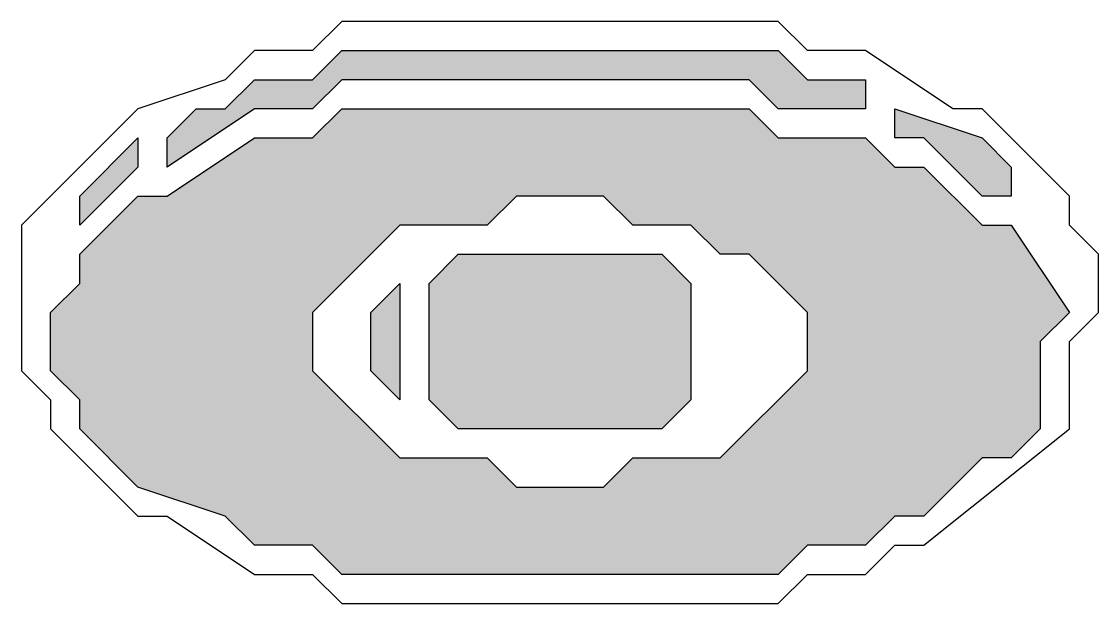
# Model space of a CAD drawing. Header units: millimetres. Extents: x 5 to 252589, y 5 to 415.
# Drawn here: x 12462.833 to 12465.917, y 339.583 to 341.25 of the extents above; entities that cross this region are included whole.
import ezdxf

# ---------------------------------------------------------------- set-up
doc = ezdxf.new("R2010")
doc.units = ezdxf.units.MM
doc.layers.add('HATCH', color=8, linetype='Continuous', lineweight=9)
doc.layers.add('OUTLINE', color=7, linetype='Continuous', lineweight=25)

msp = doc.modelspace()

# ---------------------------------------------------------------- hatches: boundary and pattern name
at = {"layer": 'HATCH', "true_color": 0xbfa37e}
msp.add_hatch(color=33, dxfattribs=at).paths.add_polyline_path([(12463.25, 340.83333), (12463.25, 340.91667), (12463.33333, 341), (12463.41667, 341), (12463.5, 341.08333), (12463.66667, 341.08333), (12463.75, 341.16667), (12465, 341.16667), (12465.08333, 341.08333), (12465.25, 341.08333), (12465.25, 341), (12465, 341), (12464.91667, 341.08333), (12463.75, 341.08333), (12463.66667, 341), (12463.5, 341)])
at = {"layer": 'HATCH', "true_color": 0xceb089}
h = msp.add_hatch(color=43, dxfattribs=at)
h.paths.add_polyline_path([(12462.91667, 340.25), (12462.91667, 340.41667), (12463, 340.5), (12463, 340.58333), (12463.16667, 340.75), (12463.25, 340.75), (12463.5, 340.91667), (12463.66667, 340.91667), (12463.75, 341), (12464.91667, 341), (12465, 340.91667), (12465.25, 340.91667), (12465.33333, 340.83333), (12465.41667, 340.83333), (12465.58333, 340.66667), (12465.66667, 340.66667), (12465.83333, 340.41667), (12465.75, 340.33333), (12465.75, 340.08333), (12465.66667, 340), (12465.58333, 340), (12465.41667, 339.83333), (12465.33333, 339.83333), (12465.25, 339.75), (12465.08333, 339.75), (12465, 339.66667), (12463.75, 339.66667), (12463.66667, 339.75), (12463.5, 339.75), (12463.41667, 339.83333), (12463.16667, 339.91667), (12463, 340.08333), (12463, 340.16667)])
h.paths.add_polyline_path([(12463.66667, 340.25), (12463.91667, 340), (12464.16667, 340), (12464.25, 339.91667), (12464.5, 339.91667), (12464.58333, 340), (12464.83333, 340), (12465.08333, 340.25), (12465.08333, 340.41667), (12464.91667, 340.58333), (12464.83333, 340.58333), (12464.75, 340.66667), (12464.58333, 340.66667), (12464.5, 340.75), (12464.25, 340.75), (12464.16667, 340.66667), (12463.91667, 340.66667), (12463.66667, 340.41667)], flags=0)
at = {"layer": 'HATCH', "true_color": 0xb99e7b}
for points in [[(12465.66667, 340.75), (12465.58333, 340.75), (12465.41667, 340.91667), (12465.33333, 340.91667), (12465.33333, 341), (12465.58333, 340.91667), (12465.66667, 340.83333)], [(12463, 340.66667), (12463, 340.75), (12463.16667, 340.91667), (12463.16667, 340.83333)]]:
    msp.add_hatch(color=33, dxfattribs=at).paths.add_polyline_path(points)
at = {"layer": 'HATCH', "true_color": 0xabb0b4}
msp.add_hatch(color=253, dxfattribs=at).paths.add_polyline_path([(12464, 340.16667), (12464, 340.5), (12464.08333, 340.58333), (12464.66667, 340.58333), (12464.75, 340.5), (12464.75, 340.16667), (12464.66667, 340.08333), (12464.08333, 340.08333)])
at = {"layer": 'HATCH', "true_color": 0xa6abaf}
msp.add_hatch(color=253, dxfattribs=at).paths.add_polyline_path([(12463.91667, 340.16667), (12463.83333, 340.25), (12463.83333, 340.41667), (12463.91667, 340.5)])

# ---------------------------------------------------------------- linework, layer by layer
at = {"layer": 'OUTLINE', "color": 139, "true_color": 0x42544a}
for points in [[(12462.83333, 340.25), (12462.91667, 340.16667), (12462.91667, 340.08333), (12463.16667, 339.83333), (12463.25, 339.83333), (12463.5, 339.66667), (12463.66667, 339.66667), (12463.75, 339.58333), (12465, 339.58333), (12465.08333, 339.66667), (12465.25, 339.66667), (12465.33333, 339.75), (12465.41667, 339.75), (12465.83333, 340.08333), (12465.83333, 340.33333), (12465.91667, 340.41667), (12465.91667, 340.58333), (12465.83333, 340.66667), (12465.83333, 340.75), (12465.58333, 341), (12465.5, 341), (12465.25, 341.16667), (12465.08333, 341.16667), (12465, 341.25), (12463.75, 341.25), (12463.66667, 341.16667), (12463.5, 341.16667), (12463.41667, 341.08333), (12463.16667, 341), (12462.83333, 340.66667)], [(12463.25, 340.83333), (12463.25, 340.91667), (12463.33333, 341), (12463.41667, 341), (12463.5, 341.08333), (12463.66667, 341.08333), (12463.75, 341.16667), (12465, 341.16667), (12465.08333, 341.08333), (12465.25, 341.08333), (12465.25, 341), (12465, 341), (12464.91667, 341.08333), (12463.75, 341.08333), (12463.66667, 341), (12463.5, 341)], [(12462.91667, 340.25), (12462.91667, 340.41667), (12463, 340.5), (12463, 340.58333), (12463.16667, 340.75), (12463.25, 340.75), (12463.5, 340.91667), (12463.66667, 340.91667), (12463.75, 341), (12464.91667, 341), (12465, 340.91667), (12465.25, 340.91667), (12465.33333, 340.83333), (12465.41667, 340.83333), (12465.58333, 340.66667), (12465.66667, 340.66667), (12465.83333, 340.41667), (12465.75, 340.33333), (12465.75, 340.08333), (12465.66667, 340), (12465.58333, 340), (12465.41667, 339.83333), (12465.33333, 339.83333), (12465.25, 339.75), (12465.08333, 339.75), (12465, 339.66667), (12463.75, 339.66667), (12463.66667, 339.75), (12463.5, 339.75), (12463.41667, 339.83333), (12463.16667, 339.91667), (12463, 340.08333), (12463, 340.16667)], [(12465.66667, 340.75), (12465.58333, 340.75), (12465.41667, 340.91667), (12465.33333, 340.91667), (12465.33333, 341), (12465.58333, 340.91667), (12465.66667, 340.83333)], [(12463, 340.66667), (12463, 340.75), (12463.16667, 340.91667), (12463.16667, 340.83333)], [(12463.66667, 340.25), (12463.91667, 340), (12464.16667, 340), (12464.25, 339.91667), (12464.5, 339.91667), (12464.58333, 340), (12464.83333, 340), (12465.08333, 340.25), (12465.08333, 340.41667), (12464.91667, 340.58333), (12464.83333, 340.58333), (12464.75, 340.66667), (12464.58333, 340.66667), (12464.5, 340.75), (12464.25, 340.75), (12464.16667, 340.66667), (12463.91667, 340.66667), (12463.66667, 340.41667)], [(12464, 340.16667), (12464, 340.5), (12464.08333, 340.58333), (12464.66667, 340.58333), (12464.75, 340.5), (12464.75, 340.16667), (12464.66667, 340.08333), (12464.08333, 340.08333)], [(12463.91667, 340.16667), (12463.83333, 340.25), (12463.83333, 340.41667), (12463.91667, 340.5)]]:
    msp.add_lwpolyline(points, close=True, dxfattribs=at)

doc.saveas('drawing.dxf')
